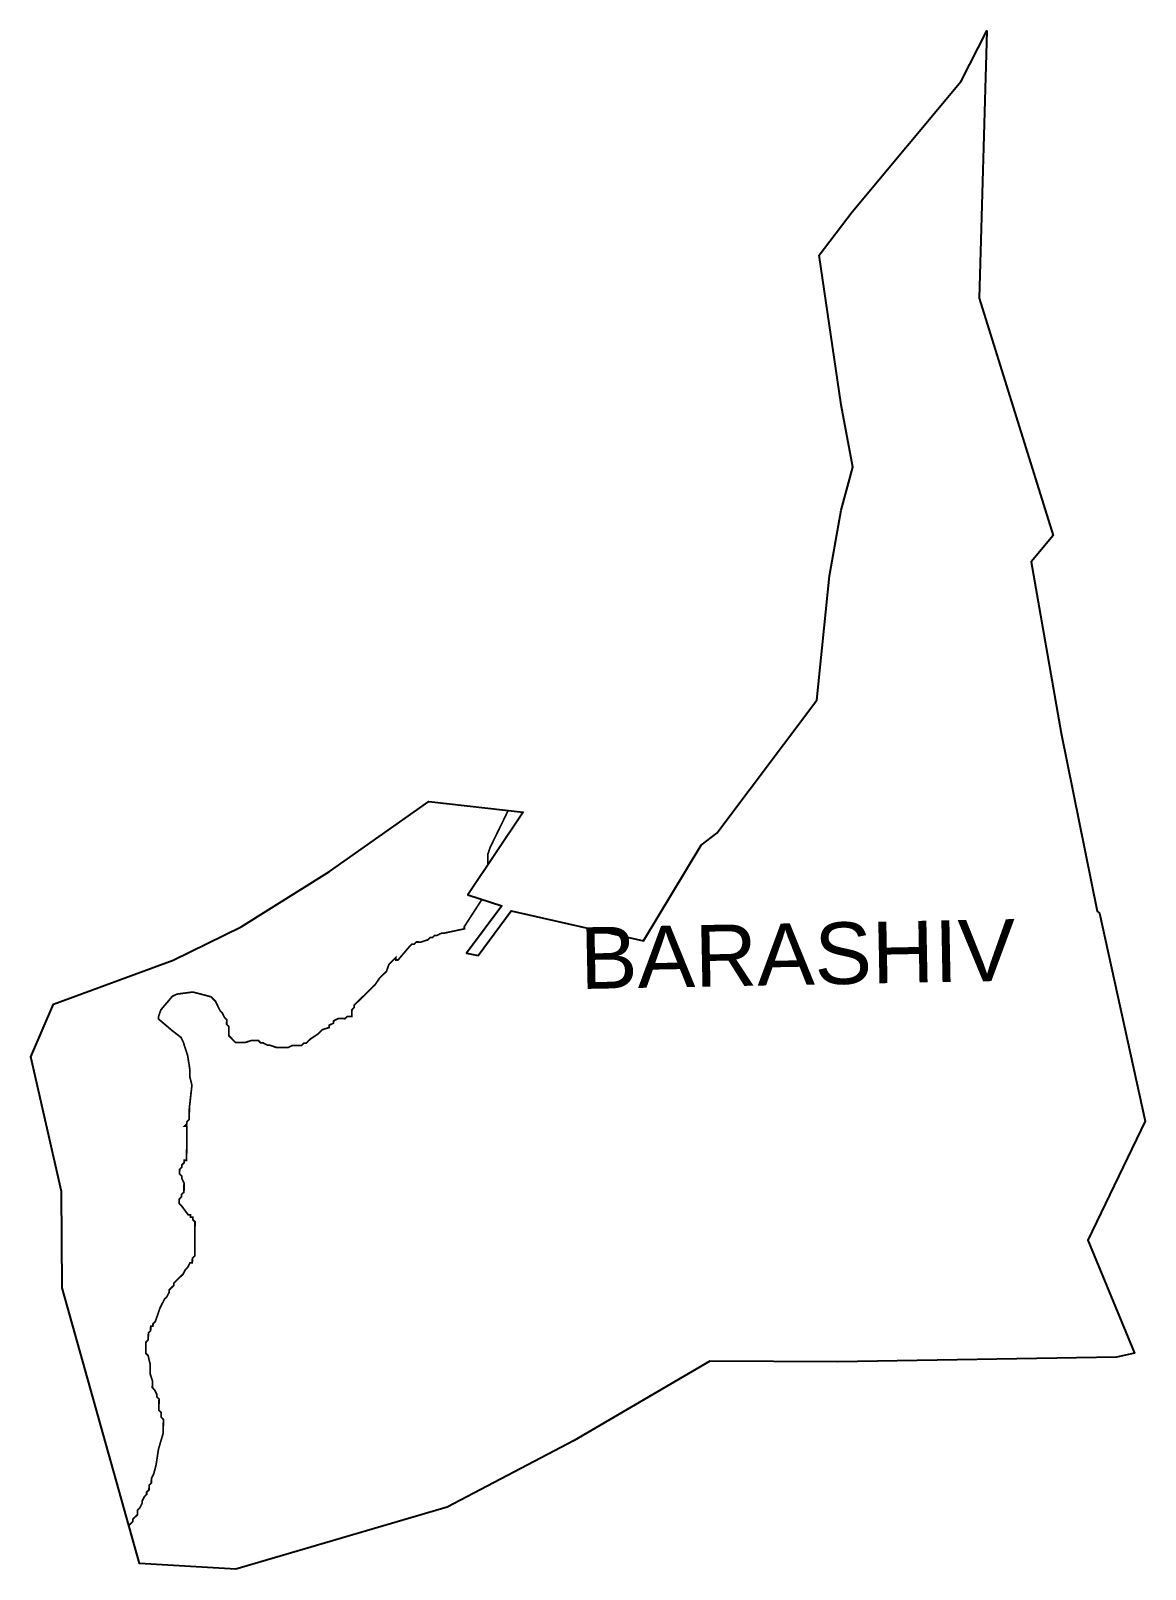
# Model space of a CAD drawing. Header units: metres. Extents: x 277596 to 279562, y 2042771 to 2045486.
import ezdxf

# ---------------------------------------------------------------- set-up
doc = ezdxf.new("R2010")
doc.units = ezdxf.units.M
for name, color, linetype in [('HAZARDS LINE', 1, 'Continuous'), ('village', 3, 'Continuous'), ('VILLAGE NAME', 250, 'Continuous')]:
    doc.layers.add(name, color=color, linetype=linetype)
doc.styles.get("Standard").update_dxf_attribs({"font": 'simplex.shx'})

msp = doc.modelspace()

# ---------------------------------------------------------------- linework, layer by layer
at = {"layer": 'HAZARDS LINE', "lineweight": 18, "const_width": 3.01}
for points in [[(278402.8, 2044014.6), (278401.7, 2044016.8), (278401.9, 2044032.8), (278406.1, 2044044.8), (278437.6, 2044109.4)], [(277768.3, 2042847.9), (277775.4, 2042854.9), (277775.5, 2042858.9), (277779.5, 2042862.8), (277783.6, 2042866.8), (277783.6, 2042874.8), (277787.7, 2042878.8), (277791.8, 2042886.8), (277791.8, 2042890.8), (277795.9, 2042898.8), (277800, 2042902.8), (277800, 2042906.8), (277804.1, 2042910.8), (277804.2, 2042918.8), (277808.2, 2042922.8), (277808.3, 2042930.8), (277812.4, 2042938.8), (277816.6, 2042954.8), (277820.9, 2042982.9), (277829.2, 2043010.9), (277829.5, 2043035), (277825.5, 2043039), (277825.6, 2043047.1), (277821.6, 2043051.1), (277821.8, 2043071.2), (277817.8, 2043075.3), (277817.9, 2043079.3), (277814, 2043087.3), (277810, 2043091.4), (277810.1, 2043103.4), (277806.2, 2043115.5), (277806.4, 2043131.6), (277802.5, 2043147.7), (277798.6, 2043151.7), (277798.8, 2043171.8), (277802.8, 2043175.8), (277803, 2043187.8), (277807, 2043191.8), (277807.1, 2043199.8), (277811.1, 2043199.8), (277811.2, 2043203.8), (277815.2, 2043207.8), (277819.4, 2043219.8), (277823.5, 2043231.8), (277831.7, 2043247.8), (277835.7, 2043251.7), (277839.8, 2043259.7), (277839.9, 2043263.7), (277843.9, 2043267.7), (277848, 2043271.7), (277848, 2043275.7), (277860.2, 2043287.6), (277864.3, 2043291.6), (277868.4, 2043299.6), (277872.4, 2043303.6), (277876.5, 2043311.5), (277880.5, 2043311.5), (277880.6, 2043319.5), (277884.7, 2043323.5), (277885.3, 2043383.7), (277881.3, 2043387.8), (277881.4, 2043391.8), (277877.4, 2043391.8), (277877.4, 2043395.9), (277873.4, 2043395.9), (277861.5, 2043412.1), (277857.5, 2043416.1), (277857.6, 2043424.2), (277861.7, 2043428.1), (277861.7, 2043432.2), (277865.8, 2043436.1), (277865.9, 2043452.2), (277862, 2043460.3), (277862, 2043464.3), (277858.1, 2043468.3), (277858.2, 2043476.4), (277862.2, 2043480.3), (277862.3, 2043484.3), (277866.3, 2043488.3), (277866.4, 2043492.3), (277870.4, 2043492.3), (277871, 2043552.5), (277867, 2043552.6), (277871, 2043556.5), (277871.1, 2043560.5), (277875.1, 2043564.5), (277875.3, 2043584.6), (277879.8, 2043624.7), (277875.9, 2043640.8), (277876.1, 2043652.8), (277872.3, 2043677), (277864.5, 2043701.2), (277860.6, 2043709.2), (277844.7, 2043721.4), (277820.8, 2043741.8), (277820.8, 2043745.8), (277825, 2043757.8), (277845.3, 2043781.7), (277853.3, 2043785.6), (277881.5, 2043789.3), (277913.5, 2043780.9), (277921.5, 2043772.8), (277925.4, 2043764.8), (277929.3, 2043756.7), (277933.3, 2043752.6), (277937.2, 2043744.6), (277941.2, 2043740.5), (277941.1, 2043732.5), (277945.1, 2043728.4), (277944.9, 2043712.4), (277948.9, 2043708.3), (277956.8, 2043700.2), (277972.9, 2043700), (277985, 2043703.9), (277997, 2043703.8), (278001, 2043699.7), (278005, 2043699.7), (278013, 2043695.6), (278017, 2043695.5), (278029, 2043691.4), (278049.1, 2043691.2), (278057.2, 2043695.1), (278073.2, 2043695), (278077.3, 2043698.9), (278081.3, 2043698.9), (278085.3, 2043702.9), (278089.4, 2043706.8), (278101.5, 2043714.7), (278109.6, 2043722.7), (278121.7, 2043726.6), (278121.8, 2043730.6), (278129.8, 2043734.5), (278129.9, 2043738.5), (278137.9, 2043742.5), (278150, 2043742.3), (278154, 2043746.3), (278162.1, 2043746.2), (278162.2, 2043758.3), (278166.2, 2043762.3), (278166.3, 2043766.3), (278174.4, 2043774.2), (278182.5, 2043782.2), (278186.6, 2043786.1), (278190.6, 2043790.1), (278198.7, 2043798.1), (278202.8, 2043802), (278210.9, 2043814), (278215, 2043818), (278219.1, 2043821.9), (278223.1, 2043825.9), (278227.3, 2043837.9), (278235.4, 2043845.9), (278239.4, 2043849.8), (278239.4, 2043845.8), (278243.4, 2043845.8), (278263.7, 2043869.7), (278267.8, 2043873.6), (278271.8, 2043873.6), (278275.8, 2043877.6), (278283.9, 2043877.5), (278296, 2043881.4), (278300, 2043885.3), (278304, 2043885.3), (278308.1, 2043889.3), (278312.1, 2043889.2), (278320.2, 2043893.2), (278324.2, 2043893.1), (278360.4, 2043900.8), (278360.4, 2043904.8), (278391.4, 2043952.7)]]:
    msp.add_lwpolyline(points, dxfattribs=at)
at = {"layer": 'village', "color": 3}
msp.add_polyline3d([(279561.5, 2043561.2, 0), (279460.1, 2043351.3, 0), (279542.6, 2043152.3, 0), (279510.7, 2043144.9, 0), (279018.9, 2043137, 0), (278793.4, 2043138, 0), (278554.4, 2042998.1, 0), (278329.9, 2042880.2, 0), (277957.1, 2042770.8, 0), (277787.1, 2042780.6, 0), (277650.7, 2043267.2, 0), (277650, 2043437.1, 0), (277595.6, 2043674.9, 0), (277635.8, 2043768, 0), (277846.5, 2043845.8, 0), (277966.9, 2043904.5, 0), (278122.8, 2044001.9, 0), (278297.7, 2044125.4, 0), (278464.3, 2044106.4, 0), (278366.6, 2043960.7, 0), (278426.3, 2043941.5, 0), (278364.1, 2043857.9, 0), (278385, 2043853.8, 0), (278443, 2043932.8, 0), (278676.6, 2043879.6, 0), (278778, 2044048.3, 0), (278806, 2044069.5, 0), (278982.3, 2044304.5, 0), (279004.5, 2044523.6, 0), (279025.1, 2044639.6, 0), (279046, 2044715.4, 0), (279025.3, 2044825.3, 0), (278986.2, 2045089.5, 0), (279044.3, 2045166.3, 0), (279236.9, 2045396.6, 0), (279282.4, 2045485.5, 0), (279268.7, 2045013.6, 0), (279399.2, 2044595, 0), (279360.2, 2044548.7, 0), (279413.4, 2044246.3, 0), (279476.7, 2043931.7, 0), (279480.9, 2043928.5, 0)], close=True, dxfattribs=at)

# ---------------------------------------------------------------- texts
at = {"layer": 'VILLAGE NAME', "insert": (278563.3, 2043903.3), "char_height": 108.748, "attachment_point": 1, "rotation": 1.1028}
msp.add_mtext_dynamic_manual_height_columns('{\\fArial|b0|i0|c0|p34;BARASHIV}', width=726.929, gutter_width=543.7, heights=[0], dxfattribs=at)

doc.saveas('drawing.dxf')
